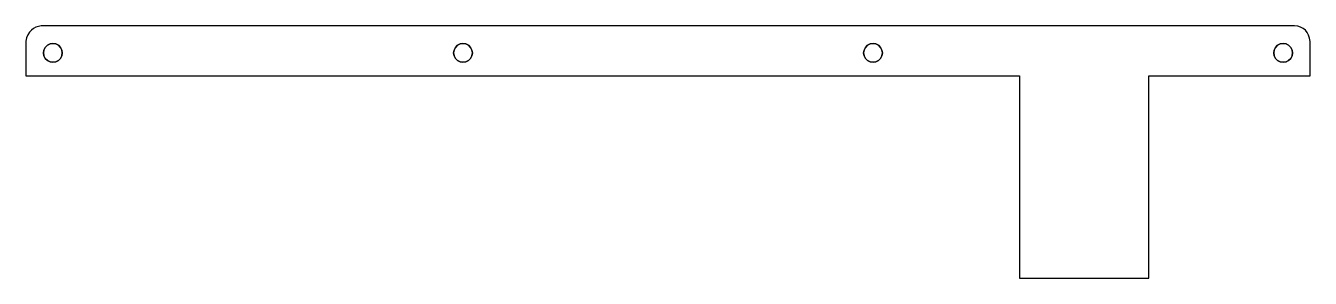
# Model space of a CAD drawing. Extents: x 676 to 1324, y 152 to 279.
import ezdxf

# ---------------------------------------------------------------- set-up
doc = ezdxf.new("R2010")
doc.units = 0
doc.layers.get('0').update_dxf_attribs({"linetype": 'CONTINUOUS'})

msp = doc.modelspace()

# ---------------------------------------------------------------- linework, layer by layer
at = {"color": 7}
for points in [[(1316.241595, 279.06654), (683.598129, 279.06654)], [(675.744241, 271.212656), (675.769541, 253.76946)], [(675.769521, 253.76946), (1177.404106, 253.76946), (1177.404106, 151.537557), (1242.712607, 151.537557), (1242.712607, 253.693565), (1324.234383, 253.693565), (1324.234383, 271.073748)]]:
    msp.add_lwpolyline(points, dxfattribs=at)
for points in [[(684.973078, 266.789808), (684.73871, 265.320896)], [(684.973079, 266.789808), (684.73871, 265.320897)], [(685.648829, 268.11387), (684.973078, 266.789808)], [(685.648829, 268.11387), (684.973079, 266.789808)], [(686.69963, 269.164955), (685.648829, 268.11387)], [(686.69963, 269.164955), (685.648829, 268.11387)], [(688.023833, 269.839883), (686.69963, 269.164955)], [(688.023834, 269.839883), (686.69963, 269.164955)], [(689.492632, 270.074875), (688.023833, 269.839883)], [(689.492632, 270.074875), (688.023834, 269.839883)], [(690.957433, 269.839883), (689.492632, 270.074875)], [(690.957432, 269.839883), (689.492632, 270.074875)], [(692.281721, 269.164955), (690.957432, 269.839883)], [(692.281721, 269.164955), (690.957433, 269.839883)], [(693.33241, 268.11387), (692.281721, 269.164955)], [(693.33241, 268.11387), (692.281721, 269.164955)], [(694.008217, 266.789808), (693.33241, 268.11387)], [(694.008217, 266.789808), (693.33241, 268.11387)], [(694.23873, 265.320896), (694.008217, 266.789808)], [(694.23873, 265.320897), (694.008217, 266.789808)], [(891.977261, 266.789808), (891.746242, 265.320896)], [(891.977261, 266.789808), (891.746252, 265.320897)], [(892.65219, 268.11387), (891.977261, 266.789808)], [(892.65219, 268.11387), (891.977261, 266.789808)], [(893.703279, 269.164955), (892.65219, 268.11387)], [(893.703289, 269.164955), (892.65219, 268.11387)], [(895.027057, 269.839883), (893.703279, 269.164955)], [(895.027047, 269.839883), (893.703289, 269.164955)], [(896.496254, 270.074875), (895.027047, 269.839883)], [(896.496254, 270.074875), (895.027057, 269.839883)], [(897.961192, 269.839883), (896.496254, 270.074875)], [(897.961192, 269.839883), (896.496254, 270.074875)], [(899.28526, 269.164955), (897.961192, 269.839883)], [(899.28526, 269.164955), (897.961192, 269.839883)], [(900.336058, 268.11387), (899.28526, 269.164955)], [(900.336058, 268.11387), (899.28526, 269.164955)], [(901.012117, 266.789808), (900.336058, 268.11387)], [(901.012127, 266.789808), (900.336058, 268.11387)], [(901.242297, 265.320896), (901.012117, 266.789808)], [(901.242297, 265.320897), (901.012127, 266.789808)], [(1098.984696, 266.789808), (1098.755066, 265.320897)], [(1098.984686, 266.789808), (1098.755076, 265.320896)], [(1099.656495, 268.11387), (1098.984686, 266.789808)], [(1099.656505, 268.11387), (1098.984696, 266.789808)], [(1100.710983, 269.164955), (1099.656495, 268.11387)], [(1100.710963, 269.164955), (1099.656505, 268.11387)], [(1102.034771, 269.839883), (1100.710963, 269.164955)], [(1102.034761, 269.839883), (1100.710983, 269.164955)], [(1103.500269, 270.074875), (1102.034761, 269.839883)], [(1103.500279, 270.074875), (1102.034771, 269.839883)], [(1104.968617, 269.839883), (1103.500269, 270.074875)], [(1104.968597, 269.839883), (1103.500279, 270.074875)], [(1106.289545, 269.164955), (1104.968597, 269.839883)], [(1106.289555, 269.164955), (1104.968617, 269.839883)], [(1107.344033, 268.11387), (1106.289545, 269.164955)], [(1107.344043, 268.11387), (1106.289555, 269.164955)], [(1108.015842, 266.789808), (1107.344033, 268.11387)], [(1108.015852, 266.789808), (1107.344043, 268.11387)], [(1108.251142, 265.320897), (1108.015842, 266.789808)], [(1108.251132, 265.320896), (1108.015852, 266.789808)], [(1305.987301, 266.789808), (1305.757661, 265.320897)], [(1305.987281, 266.789808), (1305.757681, 265.320896)], [(1306.664759, 268.11387), (1305.987281, 266.789808)], [(1306.664779, 268.11387), (1305.987301, 266.789808)], [(1307.713578, 269.164955), (1306.664759, 268.11387)], [(1307.713568, 269.164955), (1306.664779, 268.11387)], [(1309.037346, 269.839883), (1307.713568, 269.164955)], [(1309.037356, 269.839883), (1307.713578, 269.164955)], [(1310.508554, 270.074875), (1309.037346, 269.839883)], [(1310.508544, 270.074875), (1309.037356, 269.839883)], [(1311.974051, 269.839883), (1310.508544, 270.074875)], [(1311.974061, 269.839883), (1310.508554, 270.074875)], [(1313.297829, 269.164955), (1311.974051, 269.839883)], [(1313.297809, 269.164955), (1311.974061, 269.839883)], [(1314.346628, 268.11387), (1313.297809, 269.164955)], [(1314.346648, 268.11387), (1313.297829, 269.164955)], [(1315.024107, 266.789808), (1314.346628, 268.11387)], [(1315.024127, 266.789808), (1314.346648, 268.11387)], [(1315.253746, 265.320897), (1315.024107, 266.789808)], [(1315.253726, 265.320896), (1315.024127, 266.789808)], [(684.73871, 265.320897), (684.973079, 263.855952)], [(684.73871, 265.320896), (684.973078, 263.855953)], [(684.973078, 263.855953), (685.648829, 262.531891)], [(684.973079, 263.855952), (685.648829, 262.531892)], [(685.648829, 262.531892), (686.69963, 261.480806)], [(685.648829, 262.531891), (686.69963, 261.480806)], [(686.69963, 261.480806), (688.023833, 260.805027)], [(686.69963, 261.480806), (688.023834, 260.805028)], [(688.023833, 260.805027), (689.492632, 260.574854)], [(688.023834, 260.805028), (689.492632, 260.574854)], [(689.492632, 260.574854), (690.957432, 260.805028)], [(689.492632, 260.574854), (690.957433, 260.805027)], [(690.957432, 260.805028), (692.281721, 261.480806)], [(690.957433, 260.805027), (692.281721, 261.480806)], [(692.281721, 261.480806), (693.33241, 262.531892)], [(692.281721, 261.480806), (693.33241, 262.531891)], [(693.33241, 262.531891), (694.008217, 263.855953)], [(693.33241, 262.531892), (694.008217, 263.855952)], [(694.008217, 263.855952), (694.23873, 265.320897)], [(694.008217, 263.855953), (694.23873, 265.320896)], [(891.746242, 265.320896), (891.977261, 263.855953)], [(891.746252, 265.320897), (891.977261, 263.855952)], [(891.977261, 263.855953), (892.65219, 262.531891)], [(891.977261, 263.855952), (892.65219, 262.531892)], [(892.65219, 262.531892), (893.703289, 261.480806)], [(892.65219, 262.531891), (893.703279, 261.480806)], [(893.703279, 261.480806), (895.027057, 260.805027)], [(893.703289, 261.480806), (895.027047, 260.805028)], [(895.027047, 260.805028), (896.496254, 260.574854)], [(895.027057, 260.805027), (896.496254, 260.574854)], [(896.496254, 260.574854), (897.961192, 260.805028)], [(896.496254, 260.574854), (897.961192, 260.805027)], [(897.961192, 260.805027), (899.28526, 261.480806)], [(897.961192, 260.805028), (899.28526, 261.480806)], [(899.28526, 261.480806), (900.336058, 262.531892)], [(899.28526, 261.480806), (900.336058, 262.531891)], [(900.336058, 262.531891), (901.012117, 263.855953)], [(900.336058, 262.531892), (901.012127, 263.855952)], [(901.012117, 263.855953), (901.242297, 265.320896)], [(901.012127, 263.855952), (901.242297, 265.320897)], [(1098.755066, 265.320897), (1098.984696, 263.855952)], [(1098.755076, 265.320896), (1098.984686, 263.855953)], [(1098.984686, 263.855953), (1099.656495, 262.531891)], [(1098.984696, 263.855952), (1099.656505, 262.531892)], [(1099.656495, 262.531891), (1100.710983, 261.480806)], [(1099.656505, 262.531892), (1100.710963, 261.480806)], [(1100.710963, 261.480806), (1102.034771, 260.805028)], [(1100.710983, 261.480806), (1102.034761, 260.805027)], [(1102.034761, 260.805027), (1103.500269, 260.574854)], [(1102.034771, 260.805028), (1103.500279, 260.574854)], [(1103.500269, 260.574854), (1104.968617, 260.805027)], [(1103.500279, 260.574854), (1104.968597, 260.805028)], [(1104.968597, 260.805028), (1106.289545, 261.480806)], [(1104.968617, 260.805027), (1106.289555, 261.480806)], [(1106.289545, 261.480806), (1107.344033, 262.531892)], [(1106.289555, 261.480806), (1107.344043, 262.531891)], [(1107.344033, 262.531892), (1108.015842, 263.855952)], [(1107.344043, 262.531891), (1108.015852, 263.855953)], [(1108.015842, 263.855952), (1108.251142, 265.320897)], [(1108.015852, 263.855953), (1108.251132, 265.320896)], [(1305.757661, 265.320897), (1305.987301, 263.855952)], [(1305.757681, 265.320896), (1305.987281, 263.855953)], [(1305.987281, 263.855953), (1306.664759, 262.531891)], [(1305.987301, 263.855952), (1306.664779, 262.531892)], [(1306.664759, 262.531891), (1307.713578, 261.480806)], [(1306.664779, 262.531892), (1307.713568, 261.480806)], [(1307.713568, 261.480806), (1309.037346, 260.805028)], [(1307.713578, 261.480806), (1309.037356, 260.805027)], [(1309.037346, 260.805028), (1310.508554, 260.574854)], [(1309.037356, 260.805027), (1310.508544, 260.574854)], [(1310.508544, 260.574854), (1311.974051, 260.805027)], [(1310.508554, 260.574854), (1311.974061, 260.805028)], [(1311.974051, 260.805027), (1313.297829, 261.480806)], [(1311.974061, 260.805028), (1313.297809, 261.480806)], [(1313.297809, 261.480806), (1314.346628, 262.531892)], [(1313.297829, 261.480806), (1314.346648, 262.531891)], [(1314.346628, 262.531892), (1315.024107, 263.855952)], [(1314.346648, 262.531891), (1315.024127, 263.855953)], [(1315.024107, 263.855952), (1315.253746, 265.320897)], [(1315.024127, 263.855953), (1315.253726, 265.320896)]]:
    msp.add_lwpolyline(points, close=True, dxfattribs=at)
for points in [[(683.598129, 279.06654), (679.810994, 278.340519), (676.762809, 276.418728), (675.744241, 271.212656)], [(1324.234383, 271.073748), (1323.554584, 275.99069), (1320.892688, 278.657591), (1316.241595, 279.06654)]]:
    msp.add_open_spline(points, degree=3, dxfattribs=at)

doc.saveas('drawing.dxf')
